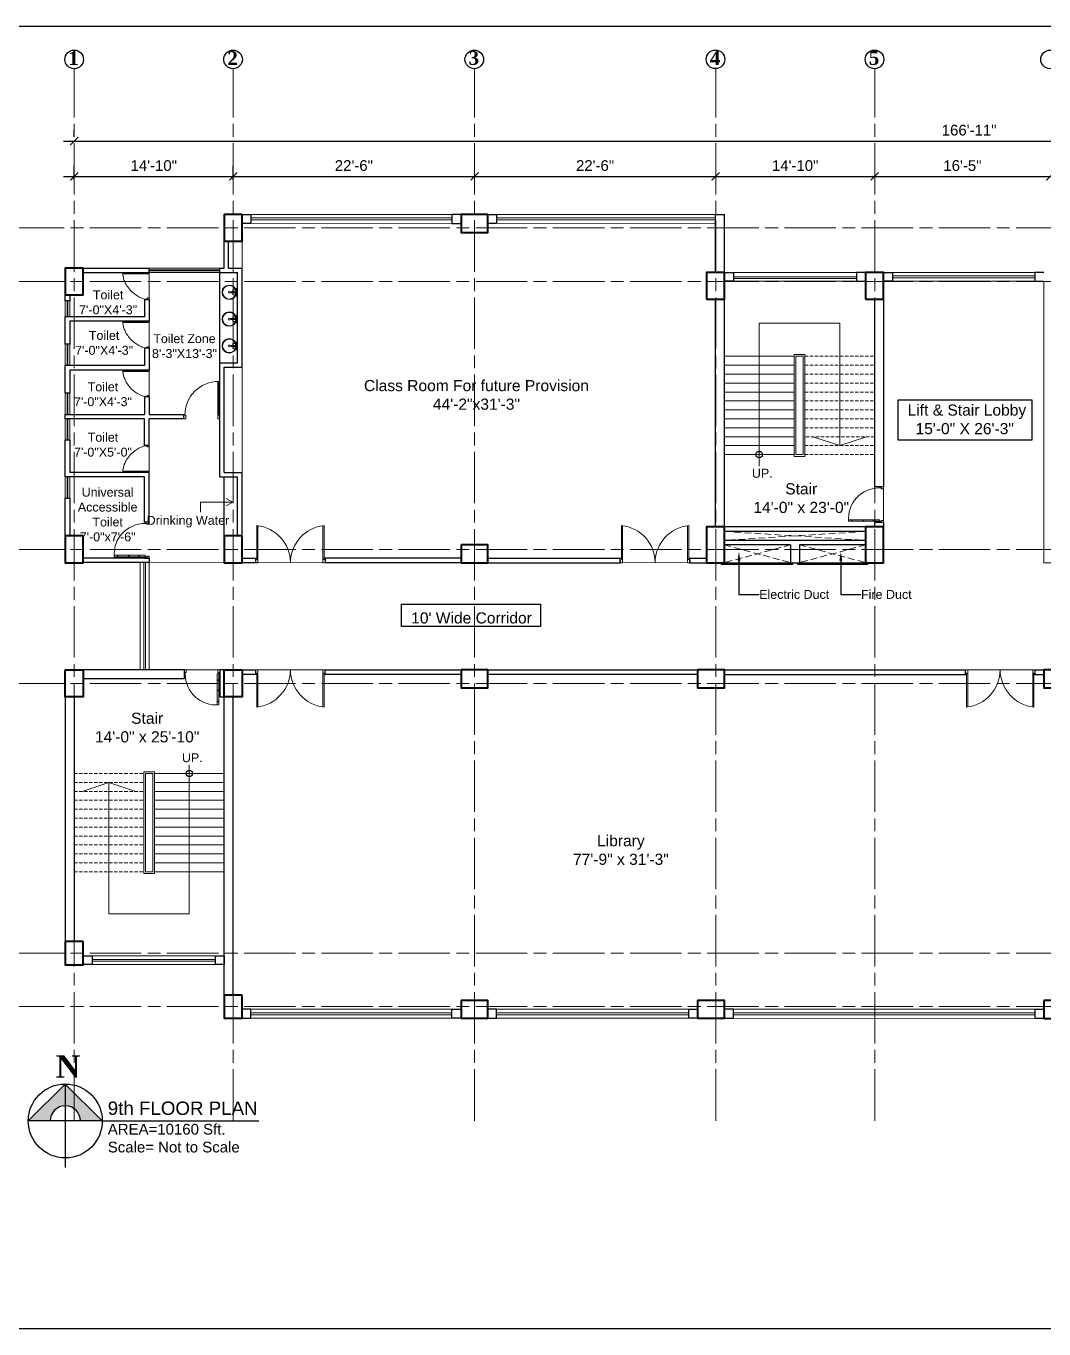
# Model space of a CAD drawing. Header units: inches. Extents: x -12 to 20935469, y -1604 to 24729220.
# Drawn here: x 20824000 to 20825139, y 24703583 to 24705041 of the extents above; entities that cross this region are included whole.
import ezdxf
from ezdxf import colors
from ezdxf.entities.mleader import LeaderData, LeaderLine
from ezdxf.math import Vec2, Vec3

# ---------------------------------------------------------------- set-up
doc = ezdxf.new("R2010")
doc.units = ezdxf.units.IN
doc.header["$LTSCALE"] = 0.03
doc.header["$MEASUREMENT"] = 0
doc.header["$PDMODE"] = 32
doc.header["$PDSIZE"] = 15
doc.linetypes.add('ACAD_ISO08W100', pattern=[36, 24, -3, 6, -3])
doc.linetypes.add('DASHED2', pattern=[0.375, 0.25, -0.125])
for name, color, linetype, lineweight in [('column', 1, 'Continuous', 40), ('Dim Line', 252, 'Continuous', 13), ('Door', 7, 'Continuous', 18), ('Dot', 253, 'Continuous', 0), ('Gas', 21, 'Continuous', 5), ('Glass Line', 252, 'Continuous', 9), ('Grid Line', 252, 'Continuous', 18), ('Hatch', 253, 'Continuous', 15), ('Low Wall', 7, 'Continuous', 30), ('Main Wall', 7, 'Continuous', 30), ('RAIL', 23, 'Continuous', 13), ('STAIR', 46, 'Continuous', 15), ('TOILET FIXTURE', 142, 'Continuous', 5), ('wind.', 150, 'Continuous', 20)]:
    doc.layers.add(name, color=color, linetype=linetype, lineweight=lineweight)
doc.layers.add('TEXT', color=7, linetype='Continuous')
doc.styles.add('2', font='swisscl.ttf')
doc.styles.add('RomanS', font='arial.ttf', dxfattribs={"height": 12})
doc.styles.get("Standard").update_dxf_attribs({"font": 'timesbd.ttf'})
doc.dimstyles.new('Aec_Arch_I', dxfattribs={"dimscale": 96, "dimtxt": 12, "dimasz": 0.09375, "dimexe": 0.125, "dimexo": 0.125, "dimgap": 0.0625, "dimtad": 1, "dimdec": 0, "dimzin": 3, "dimdsep": 46, "dimlunit": 4, "dimtxsty": 'RomanS', "dimblk1": 'ARCHTICK', "dimblk2": 'ARCHTICK', "dimsah": 1, "dimcen": 0.09375, "dimdle": 0.125, "dimadec": 0, "dimazin": 0, "dimtfac": 0.75, "dimtdec": 0, "dimtmove": 2, "dimatfit": 3, "dimldrblk": 'ARCHTICK', "dimfxl": 1, "dimfrac": 1, "dimtolj": 1, "dimtzin": 0, "dimarcsym": 0})

# ---------------------------------------------------------------- blocks, each defined once
blk = doc.blocks.new('_ArchTick')
at = {"color": 0, "linetype": 'ByBlock', "lineweight": 35, "const_width": 0.15}
blk.add_lwpolyline([(-0.5, -0.5), (0.5, 0.5)], dxfattribs=at)
blk = doc.blocks.new('*D14')
at = {"layer": 'Defpoints', "color": 0, "transparency": 16777216}
for p in [(20831126.3, 24724578.2), (20830948.3, 24724562.3), (20831126.3, 24724562.3)]:
    blk.add_point(p, dxfattribs=at)
at = {"layer": 'Dim Line', "color": 0, "lineweight": -2, "transparency": 16777216}
for p, q in [((20830948.3, 24724574.3), (20830948.3, 24724590.2)), ((20831126.3, 24724574.3), (20831126.3, 24724590.2)), ((20830936.3, 24724578.2), (20831138.3, 24724578.2))]:
    blk.add_line(p, q, dxfattribs=at)
at = {"layer": 'Dim Line', "color": 0, "lineweight": -2, "transparency": 16777216, "xscale": 9, "yscale": 9, "zscale": 9, "rotation": 180}
blk.add_blockref('_ArchTick', (20830948.3, 24724578.2), dxfattribs=at)
at = {"layer": 'Dim Line', "color": 0, "lineweight": -2, "transparency": 16777216, "xscale": 9, "yscale": 9, "zscale": 9}
blk.add_blockref('_ArchTick', (20831126.3, 24724578.2), dxfattribs=at)
at = {"layer": 'Dim Line', "color": 0, "transparency": 16777216, "insert": (20831037.3, 24724590.3), "char_height": 12, "attachment_point": 5, "style": 'RomanS'}
blk.add_mtext('\\A1;14\'-10"', dxfattribs=at)
blk = doc.blocks.new('*D7')
at = {"layer": 'Defpoints', "color": 0, "transparency": 16777216}
for p in [(20831396.3, 24724578.2), (20831396.3, 24724578.2), (20831126.3, 24724562.3)]:
    blk.add_point(p, dxfattribs=at)
at = {"layer": 'Dim Line', "color": 0, "lineweight": -2, "transparency": 16777216}
for p, q in [((20831126.3, 24724574.3), (20831126.3, 24724590.2)), ((20831114.3, 24724578.2), (20831408.3, 24724578.2))]:
    blk.add_line(p, q, dxfattribs=at)
at = {"layer": 'Dim Line', "color": 0, "lineweight": -2, "transparency": 16777216, "xscale": 9, "yscale": 9, "zscale": 9, "rotation": 180}
blk.add_blockref('_ArchTick', (20831126.3, 24724578.2), dxfattribs=at)
at = {"layer": 'Dim Line', "color": 0, "lineweight": -2, "transparency": 16777216, "xscale": 9, "yscale": 9, "zscale": 9}
blk.add_blockref('_ArchTick', (20831396.3, 24724578.2), dxfattribs=at)
at = {"layer": 'Dim Line', "color": 0, "transparency": 16777216, "insert": (20831261.3, 24724590.3), "char_height": 12, "attachment_point": 5, "style": 'RomanS'}
blk.add_mtext('\\A1;22\'-6"', dxfattribs=at)
blk = doc.blocks.new('*D8')
at = {"layer": 'Defpoints', "color": 0, "transparency": 16777216}
for p in [(20831396.3, 24724578.2), (20831666.3, 24724578.2), (20831666.3, 24724578.2)]:
    blk.add_point(p, dxfattribs=at)
at = {"layer": 'Dim Line', "color": 0, "lineweight": -2, "transparency": 16777216}
blk.add_line((20831384.3, 24724578.2), (20831678.3, 24724578.2), dxfattribs=at)
at = {"layer": 'Dim Line', "color": 0, "lineweight": -2, "transparency": 16777216, "xscale": 9, "yscale": 9, "zscale": 9, "rotation": 180}
blk.add_blockref('_ArchTick', (20831396.3, 24724578.2), dxfattribs=at)
at = {"layer": 'Dim Line', "color": 0, "lineweight": -2, "transparency": 16777216, "xscale": 9, "yscale": 9, "zscale": 9}
blk.add_blockref('_ArchTick', (20831666.3, 24724578.2), dxfattribs=at)
at = {"layer": 'Dim Line', "color": 0, "transparency": 16777216, "insert": (20831531.3, 24724590.3), "char_height": 12, "attachment_point": 5, "style": 'RomanS'}
blk.add_mtext('\\A1;22\'-6"', dxfattribs=at)
blk = doc.blocks.new('*D9')
at = {"layer": 'Defpoints', "color": 0, "transparency": 16777216}
for p in [(20831666.3, 24724578.2), (20831844.3, 24724578.2), (20831844.3, 24724578.2)]:
    blk.add_point(p, dxfattribs=at)
at = {"layer": 'Dim Line', "color": 0, "lineweight": -2, "transparency": 16777216}
blk.add_line((20831654.3, 24724578.2), (20831856.3, 24724578.2), dxfattribs=at)
at = {"layer": 'Dim Line', "color": 0, "lineweight": -2, "transparency": 16777216, "xscale": 9, "yscale": 9, "zscale": 9, "rotation": 180}
blk.add_blockref('_ArchTick', (20831666.3, 24724578.2), dxfattribs=at)
at = {"layer": 'Dim Line', "color": 0, "lineweight": -2, "transparency": 16777216, "xscale": 9, "yscale": 9, "zscale": 9}
blk.add_blockref('_ArchTick', (20831844.3, 24724578.2), dxfattribs=at)
at = {"layer": 'Dim Line', "color": 0, "transparency": 16777216, "insert": (20831755.3, 24724590.3), "char_height": 12, "attachment_point": 5, "style": 'RomanS'}
blk.add_mtext('\\A1;14\'-10"', dxfattribs=at)
blk = doc.blocks.new('*D21')
at = {"layer": 'Defpoints', "color": 0, "transparency": 16777216}
for p in [(20831844.3, 24724578.2), (20832040.8, 24724578.2), (20832040.8, 24724578.2)]:
    blk.add_point(p, dxfattribs=at)
at = {"layer": 'Dim Line', "color": 0, "lineweight": -2, "transparency": 16777216}
for p, q in [((20831832.3, 24724578.2), (20832052.8, 24724578.2)), ((20831844.3, 24724566.2), (20831844.3, 24724566.2)), ((20832040.8, 24724566.2), (20832040.8, 24724566.2))]:
    blk.add_line(p, q, dxfattribs=at)
at = {"layer": 'Dim Line', "color": 0, "lineweight": -2, "transparency": 16777216, "xscale": 9, "yscale": 9, "zscale": 9, "rotation": 180}
blk.add_blockref('_ArchTick', (20831844.3, 24724578.2), dxfattribs=at)
at = {"layer": 'Dim Line', "color": 0, "lineweight": -2, "transparency": 16777216, "xscale": 9, "yscale": 9, "zscale": 9}
blk.add_blockref('_ArchTick', (20832040.8, 24724578.2), dxfattribs=at)
at = {"layer": 'Dim Line', "color": 0, "transparency": 16777216, "insert": (20831942.5, 24724590.3), "char_height": 12, "attachment_point": 5, "style": 'RomanS'}
blk.add_mtext('\\A1;16\'-5"', dxfattribs=at)
blk = doc.blocks.new('*D22')
at = {"layer": 'Defpoints', "color": 0, "transparency": 16777216}
for p in [(20832040.8, 24724578.2), (20832166.8, 24724578.2), (20832166.8, 24724578.2)]:
    blk.add_point(p, dxfattribs=at)
at = {"layer": 'Dim Line', "color": 0, "lineweight": -2, "transparency": 16777216}
for p, q in [((20832028.8, 24724578.2), (20832178.8, 24724578.2)), ((20832040.8, 24724566.2), (20832040.8, 24724566.2)), ((20832166.8, 24724566.2), (20832166.8, 24724566.2))]:
    blk.add_line(p, q, dxfattribs=at)
at = {"layer": 'Dim Line', "color": 0, "lineweight": -2, "transparency": 16777216, "xscale": 9, "yscale": 9, "zscale": 9, "rotation": 180}
blk.add_blockref('_ArchTick', (20832040.8, 24724578.2), dxfattribs=at)
at = {"layer": 'Dim Line', "color": 0, "lineweight": -2, "transparency": 16777216, "xscale": 9, "yscale": 9, "zscale": 9}
blk.add_blockref('_ArchTick', (20832166.8, 24724578.2), dxfattribs=at)
at = {"layer": 'Dim Line', "color": 0, "transparency": 16777216, "insert": (20832103.8, 24724590.3), "char_height": 12, "attachment_point": 5, "style": 'RomanS'}
blk.add_mtext('\\A1;10\'-6"', dxfattribs=at)
blk = doc.blocks.new('*D13')
at = {"layer": 'Defpoints', "color": 0, "transparency": 16777216}
for p in [(20830948.3, 24724610.7), (20832951.8, 24724617.8), (20832951.8, 24724610.7)]:
    blk.add_point(p, dxfattribs=at)
at = {"layer": 'Dim Line', "color": 0, "lineweight": -2, "transparency": 16777216}
for p, q in [((20830948.3, 24724622.7), (20830948.3, 24724629.8)), ((20832951.8, 24724622.7), (20832951.8, 24724629.8)), ((20830936.3, 24724617.8), (20832963.8, 24724617.8))]:
    blk.add_line(p, q, dxfattribs=at)
at = {"layer": 'Dim Line', "color": 0, "lineweight": -2, "transparency": 16777216, "xscale": 9, "yscale": 9, "zscale": 9, "rotation": 180}
blk.add_blockref('_ArchTick', (20830948.3, 24724617.8), dxfattribs=at)
at = {"layer": 'Dim Line', "color": 0, "lineweight": -2, "transparency": 16777216, "xscale": 9, "yscale": 9, "zscale": 9}
blk.add_blockref('_ArchTick', (20832951.8, 24724617.8), dxfattribs=at)
at = {"layer": 'Dim Line', "color": 0, "transparency": 16777216, "insert": (20831950, 24724629.9), "char_height": 12, "attachment_point": 5, "style": 'RomanS'}
blk.add_mtext('\\A1;166\'-11"', dxfattribs=at)
blk = doc.blocks.new('Door_45')
at = {"layer": 'Door'}
for p, q in [((1.5, 5), (1.5, 44)), ((1.5, 40), (2.2, 40)), ((2.2, 40), (2.2, 39.5)), ((2.2, 39.5), (2.7, 39.5)), ((2.7, 39.5), (2.7, 40)), ((2.7, 40), (3.5, 40)), ((3.5, 44), (3.5, 5)), ((1.5, 25.8), (2.2, 25.8)), ((2.2, 25.8), (2.2, 25.3)), ((2.2, 25.3), (2.7, 25.3)), ((2.7, 25.8), (3.5, 25.8)), ((2.7, 25.3), (2.7, 25.8)), ((0, 0), (0, 5)), ((0, 5), (1.5, 5)), ((1.5, 12.6), (2.2, 12.6)), ((3.5, 5), (1.5, 5)), ((1.5, 5), (1.5, 3)), ((1.5, 3), (2.5, 3)), ((2.2, 12.6), (2.2, 13.1)), ((2.2, 13.1), (2.7, 13.1)), ((2.5, 3), (2.5, 0)), ((2.7, 13.1), (2.7, 12.6)), ((2.7, 12.6), (3.5, 12.6)), ((42.5, 3), (42.5, 0)), ((43.5, 3), (42.5, 3)), ((45, 5), (43.5, 5)), ((43.5, 5), (43.5, 3)), ((45, 0), (45, 5)), ((2.5, 0), (0, 0)), ((42.5, 0), (45, 0))]:
    blk.add_line(p, q, dxfattribs=at)
blk.add_arc((4.7, 5.3), 38.8, 359.6233, 94.6685, dxfattribs=at)
blk = doc.blocks.new('sssss-flat-876')
at = {"layer": 'Door', "linetype": 'Continuous', "ltscale": 3}
blk.add_line((3666.5, 84027.2), (3666.5, 84055.7), dxfattribs=at)
at = {"layer": 'Door', "linetype": 'Continuous', "ltscale": 3, "extrusion": (-7.21527e-09, -3.35624e-18, 1), "elevation": 0}
for points in [[(3666.5, 84057.2), (3666.5, 84055.7), (3668.4, 84055.7), (3668.4, 84056.5), (3670.2, 84056.5), (3670.2, 84057.2)], [(3668.4, 84055.7), (3696.2, 84055.7), (3696.2, 84056.5), (3668.4, 84056.5)]]:
    blk.add_lwpolyline(points, close=True, dxfattribs=at)
at = {"layer": 'Door', "linetype": 'Continuous', "ltscale": 3, "flags": 128}
blk.add_lwpolyline([(3670.2, 84027.2, 0.04096), (3675.5, 84028.9, 0.082496), (3684.9, 84034.8, 0.052187), (3689.7, 84040, 0.043988), (3692.9, 84045, 0.036571), (3694.8, 84049.6, 0.034751), (3695.9, 84054.2, 0.011435), (3696.2, 84055.7)], format="xyb", dxfattribs=at)
at = {"layer": 'Door', "linetype": 'Continuous', "ltscale": 3}
blk.add_lwpolyline([(3666.5, 84027.2), (3666.5, 84028.7), (3668.4, 84028.7), (3668.4, 84027.9), (3670.2, 84027.9), (3670.2, 84027.2)], close=True, dxfattribs=at)
blk = doc.blocks.new('7-flat-72')
at = {"layer": 'Glass Line', "color": 8, "ltscale": 20}
for p, q in [((-64478.7, 376960.5), (-64480.3, 376960.5)), ((-64480.3, 376959.5), (-64480.3, 376960.5)), ((-64480.3, 376959.5), (-64480.3, 376960.5)), ((-64478.7, 376959.5), (-64480.3, 376959.5)), ((-64480.3, 376959.1), (-64480.3, 376959.4)), ((-64478.7, 376959.4), (-64480.3, 376959.4)), ((-64478.7, 376959.1), (-64480.3, 376959.1)), ((-64480.2, 376959.4), (-64480.2, 376959.5)), ((-64480.1, 376959.5), (-64480.1, 376960.5)), ((-64479.9, 376959.5), (-64479.9, 376960.5)), ((-64479.5, 376959.5), (-64479.5, 376960.5)), ((-64479.1, 376959.5), (-64479.1, 376960.5)), ((-64478.9, 376959.5), (-64478.9, 376960.5)), ((-64478.9, 376959.4), (-64478.9, 376959.5)), ((-64478.8, 376959.5), (-64478.8, 376960.5)), ((-64478.7, 376959.5), (-64478.7, 376960.5)), ((-64478.7, 376959.1), (-64478.7, 376959.4)), ((-64475.1, 376959.4), (-64476.9, 376959.4)), ((-64476.9, 376959.1), (-64476.9, 376959.4)), ((-64475.1, 376959.1), (-64476.9, 376959.1)), ((-64476.6, 376959.4), (-64476.6, 376966.6)), ((-64475.5, 376966.6), (-64476.6, 376966.6)), ((-64475.5, 376959.4), (-64475.5, 376966.6)), ((-64475.1, 376959.1), (-64475.1, 376959.4)), ((-64473.3, 376960.5), (-64471.7, 376960.5)), ((-64473.3, 376959.5), (-64473.3, 376960.5)), ((-64473.3, 376959.5), (-64473.3, 376960.5)), ((-64473.3, 376959.5), (-64471.7, 376959.5)), ((-64473.3, 376959.1), (-64473.3, 376959.4)), ((-64473.3, 376959.4), (-64471.7, 376959.4)), ((-64473.3, 376959.1), (-64471.7, 376959.1)), ((-64473.1, 376959.5), (-64473.1, 376960.5)), ((-64473.1, 376959.4), (-64473.1, 376959.5)), ((-64472.9, 376959.5), (-64472.9, 376960.5)), ((-64472.5, 376959.5), (-64472.5, 376960.5)), ((-64472.1, 376959.5), (-64472.1, 376960.5)), ((-64471.9, 376959.5), (-64471.9, 376960.5)), ((-64471.9, 376959.4), (-64471.9, 376959.5)), ((-64471.8, 376959.5), (-64471.8, 376960.5)), ((-64471.7, 376959.5), (-64471.7, 376960.5)), ((-64471.7, 376959.1), (-64471.7, 376959.4))]:
    blk.add_line(p, q, dxfattribs=at)
blk.add_circle((-64476, 376968.4, 0), 1.08, dxfattribs=at)
for radius, start, end in [(8.1, 273.8334, 266.1883), (7.55, 274.115, 265.9068)]:
    blk.add_arc((-64476, 376968.4, 0), radius, start, end, dxfattribs=at)
blk = doc.blocks.new('SFSFSFS-flat-72')
at = {"layer": 'TOILET FIXTURE', "ltscale": 0.2}
blk.add_lwpolyline([(-3918.5, -3608.1), (-3918.5, -3602.7), (-3923.9, -3602.7), (-3923.9, -3608.1)], close=True, dxfattribs=at)
at = {"layer": 'TOILET FIXTURE', "ltscale": 20}
blk.add_blockref('7-flat-72', (60554.8, -380567.2), dxfattribs=at)
blk = doc.blocks.new('$D40')
at = {"layer": 'Door'}
for p, q in [((1, 4), (1, 42)), ((2, 0), (2, 42)), ((1, 5), (0, 5)), ((2, 0), (0, 0)), ((2, 4), (1, 4)), ((39, 4), (38, 4)), ((38, 4), (38, 0)), ((40, 0), (38, 0)), ((40, 5), (39, 5)), ((39, 5), (39, 4))]:
    blk.add_line(p, q, dxfattribs=at)
blk.add_arc((1, 4), 38, 0, 90, dxfattribs=at)
blk = doc.blocks.new('fff')
at = {"layer": 'Grid Line', "color": 252, "linetype": 'ACAD_ISO08W100', "lineweight": 9, "ltscale": 80, "true_color": 0x939598}
for p, q in [((20830948.3, 24723521.1), (20830948.3, 24724698.8)), ((20831126.3, 24723521.1), (20831126.3, 24724698.8)), ((20831396.3, 24723521.1), (20831396.3, 24724698.8)), ((20831666.3, 24723521.1), (20831666.3, 24724698.8)), ((20831844.3, 24723521.1), (20831844.3, 24724698.8)), ((20833096.9, 24724520.6), (20830726.1, 24724520.6)), ((20833096.9, 24724460.6), (20830726.1, 24724460.6)), ((20833096.9, 24724160.7), (20830726.1, 24724160.7)), ((20833096.9, 24724010.7), (20830726.1, 24724010.7)), ((20833096.9, 24723708.7), (20830726.1, 24723708.7)), ((20833096.9, 24723648.8), (20830726.1, 24723648.8))]:
    blk.add_line(p, q, dxfattribs=at)
at = {"layer": 'Dim Line'}
for base, p1, p2, picture, middle in [((20832951.7523, 24724617.8128), (20830948.3088, 24724610.7482), (20832951.7523, 24724610.7482), '*D13', (20831950.0306, 24724629.9397)), ((20831126.3, 24724578.2), (20830948.3, 24724562.3), (20831126.3, 24724562.3), '*D14', (20831037.3, 24724590.3)), ((20831396.3, 24724578.2), (20831126.3, 24724562.3), (20831396.3, 24724578.2), '*D7', (20831261.3, 24724590.3)), ((20831666.3, 24724578.2), (20831396.3, 24724578.2), (20831666.3, 24724578.2), '*D8', (20831531.3, 24724590.3)), ((20831844.3, 24724578.2), (20831666.3, 24724578.2), (20831844.3, 24724578.2), '*D9', (20831755.3, 24724590.3)), ((20832040.7792, 24724578.1666), (20831844.25, 24724578.1666), (20832040.7792, 24724578.1666), '*D21', (20831942.5146, 24724590.2934)), ((20832166.8, 24724578.2), (20832040.8, 24724578.2), (20832166.8, 24724578.2), '*D22', (20832103.8, 24724590.3))]:
    dim = blk.add_linear_dim(base=base, p1=p1, p2=p2, dimstyle='Aec_Arch_I', dxfattribs=at)
    dim.commit()
    dim.dimension.update_dxf_attribs({"geometry": picture, "text_midpoint": middle})

msp = doc.modelspace()

# ---------------------------------------------------------------- hatches: boundary and pattern name
at = {"layer": 'Low Wall'}
h = msp.add_hatch(color=256, dxfattribs=at)
h.paths.add_polyline_path([(20824026.9, 24703815.4), (20824002.5, 24703815.4), (20824043.9, 24703856.8), (20824043.9, 24703832.5, 0.414214)])
h.paths.add_polyline_path([(20824043.9, 24703832.5), (20824043.9, 24703856.8), (20824085.3, 24703815.4), (20824060.9, 24703815.4, 0.414214)])

# ---------------------------------------------------------------- linework, layer by layer
for p, q in [((20824216.7, 24704664.3), (20824216.7, 24704765.2)), ((20824221.7, 24704470.4), (20824221.7, 24704536.4)), ((20824132.7, 24704445.6), (20824137.7, 24704445.6)), ((20824665.1, 24704442.9), (20824665.1, 24704440.4)), ((20824743.1, 24704442.9), (20824743.1, 24704440.4)), ((20824251.7, 24703930.4), (20824251.7, 24703930.4)), ((20824526.7, 24703930.4), (20824526.7, 24703930.4)), ((20824791.7, 24703930.4), (20824791.7, 24703930.4)), ((20824043.9, 24703856.8), (20824043.9, 24703763.5)), ((20824085.3, 24703815.4), (20824260.5, 24703815.4))]:
    msp.add_line(p, q)
for points in [[(20824976.1, 24704622.6), (20825125.8, 24704622.6), (20825125.8, 24704577.4), (20824976.1, 24704577.4)], [(20824778.6, 24704440.4), (20824857.9, 24704440.4), (20824857.9, 24704438.4), (20824778.6, 24704438.4)], [(20824863.7, 24704440.4), (20824941.9, 24704440.4), (20824941.9, 24704438.4), (20824863.7, 24704438.4)], [(20824420.3, 24704394.1), (20824575.9, 24704394.1), (20824575.9, 24704368.8), (20824420.3, 24704368.8)]]:
    msp.add_lwpolyline(points, close=True)
msp.add_lwpolyline([(20824085.3, 24703815.5), (20824002.5, 24703815.4)])
for centre, radius in [((20824820.7, 24704561.4), 3.61), ((20824182.7, 24704204.4), 3.61), ((20824043.9, 24703815.4), 41.4)]:
    msp.add_circle(centre, radius)
at = {"layer": 'column', "lineweight": 40, "ltscale": 20}
for points in [[(20824241.7, 24704830.2), (20824221.7, 24704830.2), (20824221.7, 24704800.2), (20824241.7, 24704800.2)], [(20824486.9, 24704830.2), (20824486.9, 24704810.2), (20824516.9, 24704810.2), (20824516.9, 24704830.2)], [(20824063.8, 24704770.2), (20824043.8, 24704770.2), (20824043.8, 24704740.2), (20824063.8, 24704740.2)], [(20824761.7, 24704735.4), (20824781.7, 24704735.4), (20824781.7, 24704765.4), (20824761.7, 24704765.4)], [(20824939.7, 24704735.4), (20824959.7, 24704735.4), (20824959.7, 24704765.4), (20824939.7, 24704765.4)], [(20824063.8, 24704470.4), (20824043.8, 24704470.4), (20824043.8, 24704440.4), (20824063.8, 24704440.4)], [(20824241.7, 24704470.4), (20824221.7, 24704470.4), (20824221.7, 24704440.4), (20824241.7, 24704440.4)], [(20824761.7, 24704440.4), (20824781.7, 24704440.4), (20824781.7, 24704480.4), (20824761.7, 24704480.4)], [(20824939.7, 24704440.4), (20824959.7, 24704440.4), (20824959.7, 24704480.4), (20824939.7, 24704480.4)], [(20824486.9, 24704460.4), (20824486.9, 24704440.4), (20824516.9, 24704440.4), (20824516.9, 24704460.4)], [(20824043.9, 24704320.4), (20824063.9, 24704320.4), (20824063.9, 24704290.4), (20824043.9, 24704290.4)], [(20824221.9, 24704320.4), (20824241.9, 24704320.4), (20824241.9, 24704290.4), (20824221.9, 24704290.4)], [(20824486.9, 24704320.4), (20824486.9, 24704300.4), (20824516.9, 24704300.4), (20824516.9, 24704320.4)], [(20824751.7, 24704320.4), (20824751.7, 24704300.4), (20824781.7, 24704300.4), (20824781.7, 24704320.4)], [(20825139.4, 24704320.4), (20825139.4, 24704300.4), (20825169.4, 24704300.4), (20825169.4, 24704320.4)], [(20824063.9, 24704016.3), (20824043.9, 24704016.3), (20824043.9, 24703990.3), (20824063.9, 24703990.3)], [(20824241.9, 24703956.4), (20824221.9, 24703956.4), (20824221.9, 24703930.4), (20824241.9, 24703930.4)], [(20824516.9, 24703930.4), (20824516.9, 24703950.4), (20824486.9, 24703950.4), (20824486.9, 24703930.4)], [(20824751.7, 24703950.4), (20824751.7, 24703930.4), (20824781.7, 24703930.4), (20824781.7, 24703950.4)], [(20825139.4, 24703950.3), (20825139.4, 24703930.3), (20825169.4, 24703930.3), (20825169.4, 24703950.3)]]:
    msp.add_lwpolyline(points, close=True, dxfattribs=at)
at = {"layer": 'Defpoints'}
msp.add_lwpolyline([(20823799.2, 24705041.1), (20826238.1, 24705041.1), (20826238.1, 24703582.6), (20823799.2, 24703582.6)], close=True, dxfattribs=at)
at = {"layer": 'Door'}
for p, q in [((20824258.2, 24704444.1), (20824258.2, 24704482)), ((20824259.5, 24704440.4), (20824259.5, 24704482)), ((20824332.3, 24704440.4), (20824332.3, 24704482)), ((20824333.6, 24704444.1), (20824333.6, 24704482)), ((20824666.4, 24704444.1), (20824666.4, 24704482)), ((20824667.7, 24704440.4), (20824667.7, 24704482)), ((20824740.5, 24704440.4), (20824740.5, 24704482)), ((20824741.8, 24704444.1), (20824741.8, 24704482)), ((20824258.2, 24704445.4), (20824256.9, 24704445.4)), ((20824259.5, 24704440.4), (20824256.9, 24704440.4)), ((20824259.5, 24704444.1), (20824258.2, 24704444.1)), ((20824332.3, 24704444.1), (20824333.6, 24704444.1)), ((20824332.3, 24704440.4), (20824334.9, 24704440.4)), ((20824333.6, 24704445.4), (20824334.9, 24704445.4)), ((20824666.4, 24704445.4), (20824665.1, 24704445.4)), ((20824667.7, 24704440.4), (20824665.1, 24704440.4)), ((20824667.7, 24704444.1), (20824666.4, 24704444.1)), ((20824740.5, 24704444.1), (20824741.8, 24704444.1)), ((20824740.5, 24704440.4), (20824743.1, 24704440.4)), ((20824741.8, 24704445.4), (20824743.1, 24704445.4)), ((20824259.5, 24704320.4), (20824256.9, 24704320.4)), ((20824258.2, 24704315.4), (20824256.9, 24704315.4)), ((20824258.2, 24704316.7), (20824258.2, 24704278.8)), ((20824259.5, 24704316.7), (20824258.2, 24704316.7)), ((20824259.5, 24704320.4), (20824259.5, 24704278.8)), ((20824332.3, 24704320.4), (20824332.3, 24704278.8)), ((20824332.3, 24704320.4), (20824334.9, 24704320.4)), ((20824332.3, 24704316.7), (20824333.6, 24704316.7)), ((20824333.6, 24704316.7), (20824333.6, 24704278.8)), ((20824333.6, 24704315.4), (20824334.9, 24704315.4)), ((20825054, 24704320.4), (20825051.4, 24704320.4)), ((20825052.7, 24704315.4), (20825051.4, 24704315.4)), ((20825052.7, 24704316.7), (20825052.7, 24704278.8)), ((20825054, 24704316.7), (20825052.7, 24704316.7)), ((20825054, 24704320.4), (20825054, 24704278.8)), ((20825126.8, 24704320.4), (20825126.8, 24704278.8)), ((20825126.8, 24704320.4), (20825129.4, 24704320.4)), ((20825126.8, 24704316.7), (20825128.1, 24704316.7)), ((20825128.1, 24704316.7), (20825128.1, 24704278.8)), ((20825128.1, 24704315.4), (20825129.4, 24704315.4))]:
    msp.add_line(p, q, dxfattribs=at)
for centre, start, end in [((20824253.6, 24704440), 0.5906, 83.7783), ((20824338.2, 24704440), 96.2217, 179.4094), ((20824661.9, 24704440), 0.5906, 83.7783), ((20824746.4, 24704440), 96.2217, 179.4094), ((20824253.6, 24704320.8), 276.2217, 359.4094), ((20824338.2, 24704320.8), 180.5906, 263.7783), ((20825048.1, 24704320.8), 276.2217, 359.4094), ((20825132.6, 24704320.8), 180.5906, 263.7783)]:
    msp.add_arc(centre, 42.3, start, end, dxfattribs=at)
at = {"layer": 'Dot', "linetype": 'DASHED2', "lineweight": 0, "ltscale": 1000}
for p, q in [((20824781.7, 24704475.4), (20824939.7, 24704465.4)), ((20824939.7, 24704475.4), (20824781.7, 24704465.4)), ((20824855.7, 24704460.4), (20824781.7, 24704440.4)), ((20824781.7, 24704460.4), (20824855.7, 24704440.4)), ((20824865.7, 24704460.4), (20824939.7, 24704440.4)), ((20824939.7, 24704460.4), (20824865.7, 24704440.4))]:
    msp.add_line(p, q, dxfattribs=at)
at = {"layer": 'Gas', "color": 0, "lineweight": 5}
for points in [[(20824871.7, 24704559.4), (20824859.7, 24704559.4), (20824859.7, 24704673.4), (20824871.7, 24704673.4)], [(20824869.7, 24704561.4), (20824861.7, 24704561.4), (20824861.7, 24704671.4), (20824869.7, 24704671.4)], [(20824143.7, 24704206.4), (20824131.7, 24704206.4), (20824131.7, 24704092.4), (20824143.7, 24704092.4)], [(20824141.7, 24704204.4), (20824133.7, 24704204.4), (20824133.7, 24704094.4), (20824141.7, 24704094.4)]]:
    msp.add_lwpolyline(points, close=True, dxfattribs=at)
at = {"layer": 'Hatch', "lineweight": 5}
for p, q in [((20824241.7, 24704770.2), (20824241.7, 24704800.2)), ((20824241.7, 24704541.4), (20824241.7, 24704659.3))]:
    msp.add_line(p, q, dxfattribs=at)
at = {"layer": 'Hatch', "lineweight": 0}
msp.add_lwpolyline([(20825973.4, 24704320.4), (20825973.2, 24704440.5), (20825889.2, 24704440.4), (20825139.4, 24704440.4), (20825139.4, 24704755.4), (20824959.7, 24704755.2), (20824959.7, 24704440.4), (20824137.7, 24704440.5), (20824137.7, 24704320.5)], close=True, dxfattribs=at)
at = {"layer": 'Low Wall', "color": 0}
msp.add_lwpolyline([(20824002.5, 24703815.4), (20824043.9, 24703856.8), (20824085.3, 24703815.4)], dxfattribs=at)
at = {"layer": 'Low Wall'}
msp.add_arc((20824043.9, 24703815.4), 17, 0, 180, dxfattribs=at)
at = {"layer": 'Main Wall', "lineweight": 30}
for p, q in [((20824771.7, 24704830.3), (20824781.7, 24704830.3)), ((20824771.7, 24704765.4), (20824771.7, 24704830.3)), ((20824781.7, 24704765.4), (20824781.7, 24704830.3)), ((20824221.7, 24704770.2), (20824221.7, 24704800.2)), ((20824226.7, 24704770.2), (20824226.7, 24704800.2)), ((20824771.7, 24704784.3), (20824771.7, 24704784.3)), ((20824771.7, 24704778.3), (20824771.7, 24704778.3)), ((20824063.8, 24704770.2), (20824137.7, 24704770.2)), ((20824063.8, 24704765.2), (20824137.7, 24704765.2)), ((20824137.7, 24704765.2), (20824137.7, 24704770.2)), ((20824216.7, 24704770.2), (20824221.7, 24704770.2)), ((20824216.7, 24704765.2), (20824216.7, 24704770.2)), ((20824216.7, 24704765.2), (20824236.7, 24704765.2)), ((20824226.7, 24704770.2), (20824241.7, 24704770.2)), ((20824236.7, 24704664.3), (20824236.7, 24704765.2)), ((20824241.7, 24704659.3), (20824241.7, 24704770.2)), ((20824781.7, 24704480.4), (20824781.7, 24704755.4)), ((20824043.8, 24704733.6), (20824043.8, 24704740.2)), ((20824132.7, 24704735.2), (20824137.7, 24704735.2)), ((20824132.7, 24704735.2), (20824132.7, 24704715.6)), ((20824771.7, 24704480.4), (20824771.7, 24704735.4)), ((20824949.7, 24704735.4), (20824949.7, 24704525.4)), ((20824959.7, 24704735.4), (20824959.7, 24704525.4)), ((20824132.7, 24704715.6), (20824043.8, 24704715.6)), ((20824043.8, 24704685), (20824043.8, 24704715.6)), ((20824137.7, 24704710.6), (20824048.8, 24704710.6)), ((20824132.7, 24704680.6), (20824132.7, 24704661)), ((20824137.7, 24704680.6), (20824132.7, 24704680.6)), ((20824132.7, 24704661), (20824043.8, 24704661)), ((20824043.8, 24704630.4), (20824043.8, 24704661)), ((20824216.7, 24704606.4), (20824216.7, 24704664.3)), ((20824216.7, 24704664.3), (20824236.7, 24704664.3)), ((20824221.7, 24704541.4), (20824221.7, 24704659.3)), ((20824221.7, 24704659.3), (20824241.7, 24704659.3)), ((20824137.7, 24704656), (20824048.8, 24704656)), ((20824048.8, 24704656), (20824048.8, 24704630.4)), ((20824043.8, 24704630.4), (20824048.8, 24704630.4)), ((20824137.7, 24704626), (20824132.7, 24704626)), ((20824043.8, 24704606.4), (20824132.7, 24704606.4)), ((20824043.8, 24704601.4), (20824043.8, 24704606.4)), ((20824132.7, 24704601.4), (20824043.8, 24704601.4)), ((20824132.7, 24704571.4), (20824132.7, 24704601.4)), ((20824137.7, 24704571.4), (20824137.7, 24704601.4)), ((20824176.7, 24704601.4), (20824137.7, 24704601.4)), ((20824176.7, 24704601.4), (20824176.7, 24704606.4)), ((20824216.7, 24704536.4), (20824216.7, 24704606.4)), ((20824048.8, 24704577.4), (20824043.8, 24704577.4)), ((20824043.8, 24704536.4), (20824043.8, 24704577.4)), ((20824048.8, 24704577.4), (20824048.8, 24704541.4)), ((20824137.7, 24704571.4), (20824132.7, 24704571.4)), ((20824137.7, 24704541.4), (20824048.8, 24704541.4)), ((20824137.7, 24704485.6), (20824137.7, 24704541.4)), ((20824221.7, 24704541.4), (20824241.7, 24704541.4)), ((20824241.7, 24704470.4), (20824241.7, 24704541.4)), ((20824132.7, 24704536.4), (20824043.8, 24704536.4)), ((20824132.7, 24704485.6), (20824132.7, 24704536.4)), ((20824216.7, 24704536.4), (20824236.7, 24704536.4)), ((20824236.7, 24704470.4), (20824236.7, 24704536.4)), ((20824043.8, 24704470.4), (20824043.8, 24704512.4)), ((20824048.8, 24704512.4), (20824043.8, 24704512.4)), ((20824048.8, 24704512.4), (20824048.8, 24704470.4)), ((20824959.7, 24704525.4), (20824949.7, 24704525.4)), ((20824137.7, 24704485.6), (20824132.7, 24704485.6)), ((20824949.7, 24704485.4), (20824949.7, 24704480.4)), ((20824959.7, 24704485.4), (20824949.7, 24704485.4)), ((20824959.7, 24704485.4), (20824959.7, 24704480.4)), ((20824939.7, 24704480.4), (20824781.7, 24704480.4)), ((20824939.7, 24704475.4), (20824781.7, 24704475.4)), ((20824939.7, 24704465.4), (20824781.7, 24704465.4)), ((20824855.7, 24704460.4), (20824781.7, 24704460.4)), ((20824855.7, 24704460.4), (20824855.7, 24704440.4)), ((20824939.7, 24704460.4), (20824865.7, 24704460.4)), ((20824865.7, 24704460.4), (20824865.7, 24704440.4)), ((20824137.7, 24704445.6), (20824063.8, 24704445.6)), ((20824137.7, 24704440.5), (20824063.8, 24704440.5)), ((20824137.7, 24704445.6), (20824137.7, 24704440.5)), ((20824241.9, 24704445.4), (20824256.9, 24704445.4)), ((20824256.9, 24704440.4), (20824241.9, 24704440.4)), ((20824256.9, 24704445.4), (20824256.9, 24704440.4)), ((20824486.9, 24704445.4), (20824334.9, 24704445.4)), ((20824334.9, 24704445.4), (20824334.9, 24704440.4)), ((20824486.9, 24704440.4), (20824334.9, 24704440.4)), ((20824516.9, 24704445.4), (20824665.1, 24704445.4)), ((20824516.9, 24704440.4), (20824665.1, 24704440.4)), ((20824665.1, 24704440.4), (20824665.1, 24704445.4)), ((20824743.1, 24704440.4), (20824743.1, 24704445.4)), ((20824743.1, 24704445.4), (20824761.7, 24704445.4)), ((20824743.1, 24704440.4), (20824761.7, 24704440.4)), ((20824855.7, 24704440.4), (20824865.7, 24704440.4)), ((20824176.9, 24704320.4), (20824063.9, 24704320.4)), ((20824176.9, 24704310.4), (20824063.9, 24704310.4)), ((20824176.9, 24704320.4), (20824176.9, 24704310.4)), ((20824221.9, 24704320.4), (20824216.9, 24704320.4)), ((20824216.9, 24704320.4), (20824216.9, 24704290.4)), ((20824231.9, 24704320.4), (20824221.9, 24704320.4)), ((20824241.9, 24704320.4), (20824256.9, 24704320.4)), ((20824256.9, 24704315.4), (20824241.9, 24704315.4)), ((20824256.9, 24704320.4), (20824256.9, 24704315.4)), ((20824334.9, 24704320.4), (20824486.9, 24704320.4)), ((20824334.9, 24704315.4), (20824334.9, 24704320.4)), ((20824486.9, 24704315.4), (20824334.9, 24704315.4)), ((20824516.9, 24704320.4), (20824751.7, 24704320.4)), ((20824751.7, 24704315.4), (20824516.9, 24704315.4)), ((20824781.7, 24704320.4), (20825051.4, 24704320.4)), ((20824781.9, 24704315.4), (20825051.4, 24704315.4)), ((20825051.4, 24704315.4), (20825051.4, 24704320.4)), ((20825129.4, 24704320.4), (20825139.4, 24704320.4)), ((20825129.4, 24704315.4), (20825129.4, 24704320.4)), ((20825129.4, 24704315.4), (20825139.4, 24704315.4)), ((20824043.9, 24704290.4), (20824043.9, 24704016.3)), ((20824053.9, 24704290.4), (20824053.9, 24704016.3)), ((20824216.9, 24704290.4), (20824221.9, 24704290.4)), ((20824221.9, 24703956.4), (20824221.9, 24704290.4)), ((20824231.9, 24703956.4), (20824231.9, 24704290.4))]:
    msp.add_line(p, q, dxfattribs=at)
for points in [[(20824241.7, 24704830.2), (20824251.7, 24704830.2), (20824251.7, 24704820.2), (20824241.7, 24704820.2)], [(20824486.7, 24704830.3), (20824476.7, 24704830.3), (20824476.7, 24704820.2), (20824486.7, 24704820.2)], [(20824516.7, 24704830.3), (20824526.7, 24704830.3), (20824526.7, 24704820.2), (20824516.7, 24704820.2)], [(20824781.7, 24704765.4), (20824791.7, 24704765.4), (20824791.7, 24704755.4), (20824781.7, 24704755.4)], [(20824939.7, 24704765.4), (20824929.7, 24704765.4), (20824929.7, 24704755.4), (20824939.7, 24704755.4)], [(20824959.7, 24704765.4), (20824969.7, 24704765.4), (20824969.7, 24704755.4), (20824959.7, 24704755.4)], [(20825139.2, 24704765.4), (20825129.2, 24704765.4), (20825129.2, 24704755.4), (20825139.2, 24704755.4)], [(20824048.8, 24704733.6), (20824043.8, 24704733.6)], [(20824048.8, 24704740.2), (20824048.8, 24704733.6)], [(20824137.7, 24704735.2), (20824137.7, 24704710.6)], [(20824048.8, 24704710.6), (20824048.8, 24704685)], [(20824048.8, 24704685), (20824043.8, 24704685)], [(20824137.7, 24704680.6), (20824137.7, 24704656)], [(20824132.7, 24704626), (20824132.7, 24704606.4)], [(20824137.7, 24704626), (20824137.7, 24704606.4)], [(20824137.7, 24704606.4), (20824176.7, 24704606.4)], [(20824241.7, 24703930.4), (20824251.7, 24703930.4), (20824251.7, 24703940.4), (20824241.7, 24703940.4)], [(20824486.7, 24703930.4), (20824476.7, 24703930.4), (20824476.7, 24703940.4), (20824486.7, 24703940.4)], [(20824516.7, 24703930.4), (20824526.7, 24703930.4), (20824526.7, 24703940.4), (20824516.7, 24703940.4)], [(20824751.7, 24703930.4), (20824741.7, 24703930.4), (20824741.7, 24703940.4), (20824751.7, 24703940.4)], [(20824781.7, 24703930.4), (20824791.7, 24703930.4), (20824791.7, 24703940.4), (20824781.7, 24703940.4)], [(20825139.4, 24703930.3), (20825129.4, 24703930.3), (20825129.4, 24703940.4), (20825139.4, 24703940.4)]]:
    msp.add_lwpolyline(points, dxfattribs=at)
at = {"layer": 'Main Wall'}
for points in [[(20824063.9, 24704000.3), (20824073.9, 24704000.3), (20824073.9, 24703990.4), (20824063.9, 24703990.4)], [(20824211.9, 24704000.3), (20824221.9, 24704000.3), (20824221.9, 24703990.4), (20824211.9, 24703990.4)]]:
    msp.add_lwpolyline(points, close=True, dxfattribs=at)
at = {"layer": 'RAIL', "lineweight": 9}
for p, q in [((20824820.7, 24704548.3), (20824820.7, 24704708.4)), ((20824820.7, 24704708.4), (20824910.7, 24704708.4)), ((20824910.7, 24704708.4), (20824910.7, 24704571.4)), ((20824880.7, 24704581.4), (20824910.7, 24704571.4)), ((20824910.7, 24704571.4), (20824940.7, 24704581.4)), ((20824182.7, 24704214.1), (20824182.7, 24704047.4)), ((20824092.7, 24704194.4), (20824062.7, 24704184.4)), ((20824092.7, 24704047.4), (20824092.7, 24704194.4)), ((20824122.7, 24704184.4), (20824092.7, 24704194.4)), ((20824221.7, 24704184.4), (20824143.7, 24704184.4)), ((20824182.7, 24704047.4), (20824092.7, 24704047.4))]:
    msp.add_line(p, q, dxfattribs=at)
at = {"layer": 'STAIR', "color": 32, "lineweight": 5}
for p, q in [((20824781.7, 24704671.4), (20824859.7, 24704671.4)), ((20824781.7, 24704661.4), (20824859.7, 24704661.4)), ((20824781.7, 24704651.4), (20824859.7, 24704651.4)), ((20824781.7, 24704641.4), (20824859.7, 24704641.4)), ((20824781.7, 24704631.4), (20824859.7, 24704631.4)), ((20824781.7, 24704621.4), (20824859.7, 24704621.4)), ((20824781.7, 24704611.4), (20824859.7, 24704611.4)), ((20824781.7, 24704601.4), (20824859.7, 24704601.4)), ((20824781.7, 24704591.4), (20824859.7, 24704591.4)), ((20824781.7, 24704581.4), (20824859.7, 24704581.4)), ((20824781.7, 24704571.4), (20824859.7, 24704571.4)), ((20824781.7, 24704561.4), (20824859.7, 24704561.4)), ((20824143.7, 24704204.4), (20824221.7, 24704204.4)), ((20824143.7, 24704194.4), (20824221.7, 24704194.4)), ((20824161.7, 24704184.4), (20824221.7, 24704184.4)), ((20824143.7, 24704174.4), (20824221.7, 24704174.4)), ((20824143.7, 24704164.4), (20824221.7, 24704164.4)), ((20824143.7, 24704154.4), (20824221.7, 24704154.4)), ((20824143.7, 24704144.4), (20824221.7, 24704144.4)), ((20824143.7, 24704134.4), (20824221.7, 24704134.4)), ((20824143.7, 24704124.4), (20824221.7, 24704124.4)), ((20824143.7, 24704114.4), (20824221.7, 24704114.4)), ((20824143.7, 24704104.4), (20824221.7, 24704104.4)), ((20824143.7, 24704094.4), (20824221.7, 24704094.4))]:
    msp.add_line(p, q, dxfattribs=at)
at = {"layer": 'STAIR', "color": 32, "linetype": 'DASHED2', "lineweight": 5, "ltscale": 500}
for p, q in [((20824871.7, 24704671.4), (20824949.7, 24704671.4)), ((20824871.7, 24704661.4), (20824949.7, 24704661.4)), ((20824871.7, 24704651.4), (20824949.7, 24704651.4)), ((20824871.7, 24704641.4), (20824949.7, 24704641.4)), ((20824871.7, 24704631.4), (20824949.7, 24704631.4)), ((20824871.7, 24704621.4), (20824949.7, 24704621.4)), ((20824871.7, 24704611.4), (20824949.7, 24704611.4)), ((20824871.7, 24704601.4), (20824949.7, 24704601.4)), ((20824871.7, 24704591.4), (20824949.7, 24704591.4)), ((20824949.7, 24704581.4), (20824871.7, 24704581.4)), ((20824871.7, 24704571.4), (20824949.7, 24704571.4)), ((20824889.7, 24704581.4), (20824949.7, 24704581.4)), ((20824871.7, 24704561.4), (20824949.7, 24704561.4)), ((20824053.7, 24704204.4), (20824131.7, 24704204.4)), ((20824053.7, 24704194.4), (20824131.7, 24704194.4)), ((20824053.7, 24704184.4), (20824131.7, 24704184.4)), ((20824053.7, 24704174.4), (20824131.7, 24704174.4)), ((20824053.7, 24704164.4), (20824131.7, 24704164.4)), ((20824053.7, 24704154.4), (20824131.7, 24704154.4)), ((20824053.7, 24704144.4), (20824131.7, 24704144.4)), ((20824053.7, 24704134.4), (20824131.7, 24704134.4)), ((20824053.7, 24704124.4), (20824131.7, 24704124.4)), ((20824053.7, 24704114.4), (20824131.7, 24704114.4)), ((20824053.7, 24704104.4), (20824131.7, 24704104.4)), ((20824053.7, 24704094.4), (20824131.7, 24704094.4))]:
    msp.add_line(p, q, dxfattribs=at)
at = {"layer": 'STAIR', "color": 253, "lineweight": 5}
for p, q in [((20824231.3, 24704508.1), (20824224, 24704512.1)), ((20824231.3, 24704508.1), (20824195.1, 24704508.1)), ((20824195.1, 24704508.1), (20824195.1, 24704496.9)), ((20824231.3, 24704508.1), (20824224, 24704504.1))]:
    msp.add_line(p, q, dxfattribs=at)
at = {"layer": 'TEXT'}
for centre in [(20824053.8, 24705003.8), (20824231.7, 24705003.8), (20824501.7, 24705003.8), (20824771.7, 24705003.9), (20824949.7, 24705003.8), (20825146.2, 24705003.8)]:
    msp.add_circle(centre, 10.4, dxfattribs=at)
at = {"layer": 'wind.'}
for p, q in [((20824476.7, 24704830.3), (20824251.7, 24704830.3)), ((20824251.7, 24704826.3), (20824476.7, 24704826.3)), ((20824251.7, 24704824.3), (20824476.7, 24704824.3)), ((20824251.7, 24704820.2), (20824476.7, 24704820.3)), ((20824526.7, 24704830.3), (20824771.7, 24704830.2)), ((20824526.7, 24704826.3), (20824771.7, 24704826.3)), ((20824526.7, 24704824.3), (20824771.7, 24704824.3)), ((20824526.7, 24704820.3), (20824771.7, 24704820.2)), ((20824137.7, 24704770.2), (20824216.7, 24704770.2)), ((20824137.7, 24704768.2), (20824216.7, 24704768.2)), ((20824137.7, 24704767.2), (20824216.7, 24704767.2)), ((20824137.7, 24704765.2), (20824216.7, 24704765.2)), ((20824791.7, 24704765.4), (20824929.7, 24704765.4)), ((20824791.7, 24704760.4), (20824929.7, 24704760.4)), ((20824791.7, 24704758.4), (20824929.7, 24704758.4)), ((20824791.7, 24704755.4), (20824929.7, 24704755.4)), ((20824043.8, 24704733.6), (20824043.8, 24704715.6)), ((20824045.8, 24704733.6), (20824045.8, 24704715.6)), ((20824046.8, 24704733.6), (20824046.8, 24704715.6)), ((20824048.8, 24704733.6), (20824048.8, 24704715.6)), ((20824043.8, 24704685), (20824043.8, 24704661)), ((20824045.8, 24704685), (20824045.8, 24704661)), ((20824046.8, 24704685), (20824046.8, 24704661)), ((20824048.8, 24704685), (20824048.8, 24704661)), ((20824043.8, 24704606.4), (20824043.8, 24704630.4)), ((20824045.8, 24704606.4), (20824045.8, 24704630.4)), ((20824046.8, 24704606.4), (20824046.8, 24704630.4)), ((20824048.8, 24704606.4), (20824048.8, 24704630.4)), ((20824043.8, 24704577.4), (20824043.8, 24704601.4)), ((20824045.8, 24704577.4), (20824045.8, 24704601.4)), ((20824046.8, 24704577.4), (20824046.8, 24704601.4)), ((20824048.8, 24704577.4), (20824048.8, 24704601.4)), ((20824127.7, 24704320.4), (20824127.7, 24704440.5)), ((20824131.7, 24704320.4), (20824131.7, 24704440.5)), ((20824133.7, 24704320.4), (20824133.7, 24704440.5)), ((20824137.7, 24704320.4), (20824137.7, 24704440.5))]:
    msp.add_line(p, q, dxfattribs=at)
at = {"layer": 'wind.', "lineweight": 5}
for p, q in [((20824969.7, 24704765.4), (20825129.2, 24704765.4)), ((20824969.7, 24704761.4), (20825129.2, 24704761.4)), ((20824969.7, 24704759.4), (20825129.2, 24704759.4)), ((20824969.7, 24704755.4), (20825139.2, 24704755.4)), ((20824043.8, 24704512.4), (20824043.8, 24704536.4)), ((20824045.8, 24704512.4), (20824045.8, 24704536.4)), ((20824046.8, 24704512.4), (20824046.8, 24704536.4)), ((20824048.8, 24704512.4), (20824048.8, 24704536.4)), ((20824068.9, 24704000.3), (20824216.9, 24704000.3)), ((20824068.9, 24703990.4), (20824216.9, 24703990.4)), ((20824073.9, 24703996.3), (20824211.9, 24703996.3)), ((20824073.9, 24703994.3), (20824211.9, 24703994.3)), ((20824476.7, 24703940.4), (20824251.7, 24703940.4)), ((20824476.7, 24703936.4), (20824251.7, 24703936.4)), ((20824476.7, 24703934.4), (20824251.7, 24703934.4)), ((20824476.7, 24703930.4), (20824251.7, 24703930.4)), ((20824486.7, 24703934.4), (20824486.7, 24703934.4)), ((20824741.7, 24703940.4), (20824526.7, 24703940.4)), ((20824741.7, 24703936.4), (20824526.7, 24703936.4)), ((20824741.7, 24703934.4), (20824526.7, 24703934.4)), ((20824741.7, 24703930.4), (20824526.7, 24703930.4)), ((20825129.4, 24703940.4), (20824791.7, 24703940.4)), ((20825129.4, 24703936.4), (20824791.7, 24703936.4)), ((20825129.4, 24703934.4), (20824791.7, 24703934.4)), ((20825129.4, 24703930.3), (20824791.7, 24703930.4))]:
    msp.add_line(p, q, dxfattribs=at)

# ---------------------------------------------------------------- block references
msp.add_blockref('fff', (-6894.4, -19705.4))
at = {"layer": 'Door', "ltscale": 20, "xscale": -1}
for p in [(20827804.3, 24620708), (20827804.3, 24620653.4), (20827804.3, 24620598.8)]:
    msp.add_blockref('sssss-flat-876', p, dxfattribs=at)
at = {"layer": 'Door', "xscale": -1}
msp.add_blockref('$D40', (20824216.7, 24704601.4), dxfattribs=at)
at = {"layer": 'Door', "ltscale": 20, "rotation": 180}
msp.add_blockref('sssss-flat-876', (20827804.3, 24788598.6), dxfattribs=at)
at = {"layer": 'Door', "color": 250, "ltscale": 20, "xscale": 0.8888888888759539, "yscale": 0.8888888888759539, "zscale": 0.8888888888759539}
for p, rotation in [((20824959.7, 24704485.4), 90.00000000000001), ((20824137.7, 24704445.6), 90.00000000000001), ((20824216.9, 24704320.3), 180)]:
    msp.add_blockref('Door_45', p, dxfattribs=dict(at, rotation=rotation))
at = {"layer": 'TOILET FIXTURE', "ltscale": 20, "rotation": 90.00000000000001}
for p in [(20820628.6, 24708664.3), (20820628.6, 24708634.3), (20820628.6, 24708604.3)]:
    msp.add_blockref('SFSFSFS-flat-72', p, dxfattribs=at)

# ---------------------------------------------------------------- texts
msp.add_text('N', height=25.2).set_placement((20824033.3, 24703863.8))
at = {"layer": 'TEXT', "char_height": 15.44, "width": 227.458, "attachment_point": 8, "rotation": 0}
for s, insert in [('\\A1;1', (20824053.2, 24704997.5)), ('\\A1;2', (20824231.2, 24704997.5)), ('\\A1;3', (20824501.2, 24704997.5)), ('\\A1;4', (20824771.2, 24704997.6)), ('\\A1;5', (20824949.2, 24704997.5))]:
    msp.add_mtext(s, dxfattribs=dict(at, insert=insert))
at = {"layer": 'TEXT', "color": 30, "lineweight": 5, "ltscale": 20, "attachment_point": 2, "style": '2'}
for s, width, gutter_width, insert, char_height in [('{\\fArial|b0|i0|c0|p34;\\C0;Toilet \\P7\'-0"X4\'-3"}', 104.76, 0.5, (20824091.8, 24704745.2), 10), ('{\\fArial|b0|i0|c0|p34;\\C0;Toilet \\P7\'-0"X4\'-3"}', 104.76, 0.5, (20824087.3, 24704699.8), 10), ('{\\fArial|b0|i0|c0|p34;\\C0;Toilet Zone\\P8\'-3"X13\'-3"}', 104.76, 0.5, (20824177.3, 24704696.2), 10), ('\\pxsm1;{\\fArial|b0|i0|c0|p34;\\C0;Class Room For future Provision\\P44\'-2"x31\'-3"}', 289.483, 0.5, (20824504.1, 24704644.9), 12.476), ('\\pxsm1,qc;{\\fArial|b0|i0|c0|p34;\\C0; Lift & Stair Lobby\\P15\'-0" X 26\'-3" }', 146.388, 0.75, (20825050.7, 24704617.5), 12.476), ('{\\fArial|b0|i0|c0|p34;\\C0;UP.}', 104.76, 0.5, (20824824.1, 24704545.5), 10), ('\\pxsm1;{\\fArial|b0|i0|c0|p34;\\C0;Stair\\P14\'-0" x 23\'-0"  }', 114.807, 0.282, (20824867.7, 24704529.3), 12.476), ('{\\fArial|b0|i0|c0|p34;\\C0;Universal Accessible Toilet\\P7\'-0"x7\'-6"}', 89.095, 0.35, (20824091.3, 24704524.3), 10), ('\\pxsm1;{\\fArial|b0|i0|c0|p34;\\C0;Drinking Water }', 88.563, 0.282, (20824181.2, 24704492.8), 10), ("\\pxsm1,qc;{\\fArial|b0|i0|c0|p34;\\C0;10' Wide Corridor}", 227.89, 0.75, (20824498.6, 24704384.8), 12.476), ('\\pxsm1;{\\fArial|b0|i0|c0|p34;\\C0;Stair\\P14\'-0" x 25\'-10"  }', 143.783, 0.282, (20824135.5, 24704272.5), 12.476), ('{\\fArial|b0|i0|c0|p34;\\C0;UP.}', 104.76, 0.5, (20824186.1, 24704227.1), 10), ('\\pxsm1;{\\fArial|b0|i0|c0|p34;\\C0;Library\\P77\'-9" x 31\'-3" }', 269.435, 0.75, (20824665.8, 24704135.4), 12.476), ('\\A1;\\pxql;{\\fArial|b0|i0|c0|p34;\\C0;9th FLOOR PLAN \\P\\H0.8x;AREA=10160 Sft.\\PScale= Not to Scale}', 640.124, 0.5, (20824411.5, 24703837.2), 15)]:
    msp.add_mtext_dynamic_manual_height_columns(s, width=width, gutter_width=gutter_width, heights=[0], dxfattribs=dict(at, insert=insert, char_height=char_height))
at = {"layer": 'wind.', "char_height": 10, "attachment_point": 2, "style": '2'}
for s, insert in [('{\\fArial|b0|i0|c0|p34;\\C0;Toilet \\P7\'-0"X4\'-3"}', (20824086, 24704642.3)), ('{\\fArial|b0|i0|c0|p34;\\C0;Toilet \\P7\'-0"X5\'-0"}', (20824086, 24704585.8))]:
    msp.add_mtext_dynamic_manual_height_columns(s, width=104.76, gutter_width=0.5, heights=[0], dxfattribs=dict(at, insert=insert))

# ---------------------------------------------------------------- leaders
at = {"layer": 'TEXT', "lineweight": 5, "ltscale": 20}
ml = msp.add_multileader_mtext('Standard', dxfattribs=at)
ml.set_content('{\\fArial|b0|i0|c0|p34;Electric Duct}', color=256)
ml.set_leader_properties()
ml.build(insert=Vec2(0, 0))
ml.multileader.update_dxf_attribs({"text_right_attachment_type": 6, "dogleg_length": 0.36, "arrow_head_size": 10})
ctx = ml.context
ctx.base_point, ctx.char_height, ctx.arrow_head_size, ctx.landing_gap_size, ctx.plane_origin = Vec3(20824820.5, 24704404.8), 10, 10, 0.09, Vec3(20824798, 24704452.7)
ctx.right_attachment = 6
notes = []
notes.append((ctx, [(0, (1, 1, 0), (20824798, 24704404.8), (1, 0), 22.5, [(0, [(20824798, 24704452.7)], 0, [])])]))
ctx.mtext.insert, ctx.mtext.width, ctx.mtext.defined_height, ctx.mtext.flow_direction = Vec3(20824820.6, 24704409.9), 232.704, 29.8, 5
ml = msp.add_multileader_mtext('Standard', dxfattribs=at)
ml.set_content('{\\fArial|b0|i0|c0|p34;\\C256;Fire Duct}', color=256)
ml.set_leader_properties()
ml.build(insert=Vec2(0, 0))
ml.multileader.update_dxf_attribs({"text_right_attachment_type": 6, "dogleg_length": 0.36, "arrow_head_size": 10})
ctx = ml.context
ctx.base_point, ctx.char_height, ctx.arrow_head_size, ctx.landing_gap_size, ctx.plane_origin = Vec3(20824934.5, 24704404.8), 10, 10, 0.09, Vec3(20824912, 24704452.7)
ctx.right_attachment = 6
notes.append((ctx, [(0, (1, 1, 0), (20824912, 24704404.8), (1, 0), 22.5, [(0, [(20824912, 24704452.7)], 0, [])])]))
ctx.mtext.insert, ctx.mtext.width, ctx.mtext.defined_height, ctx.mtext.flow_direction = Vec3(20824934.6, 24704409.9), 232.704, 29.8, 5
for ctx, leaders in notes:
    for number, flags, end, landing, length, lines in leaders:
        leader = LeaderData()
        leader.index, (leader.has_last_leader_line, leader.has_dogleg_vector, leader.attachment_direction) = number, flags
        leader.last_leader_point, leader.dogleg_vector, leader.dogleg_length = Vec3(end), Vec3(landing), length
        for number, points, colour, breaks in lines:
            line = LeaderLine()
            line.index, line.vertices, line.color, line.breaks = number, Vec3.list(points), colors.encode_raw_color(colour), breaks
            leader.lines.append(line)
        ctx.leaders.append(leader)

doc.saveas('drawing.dxf')
